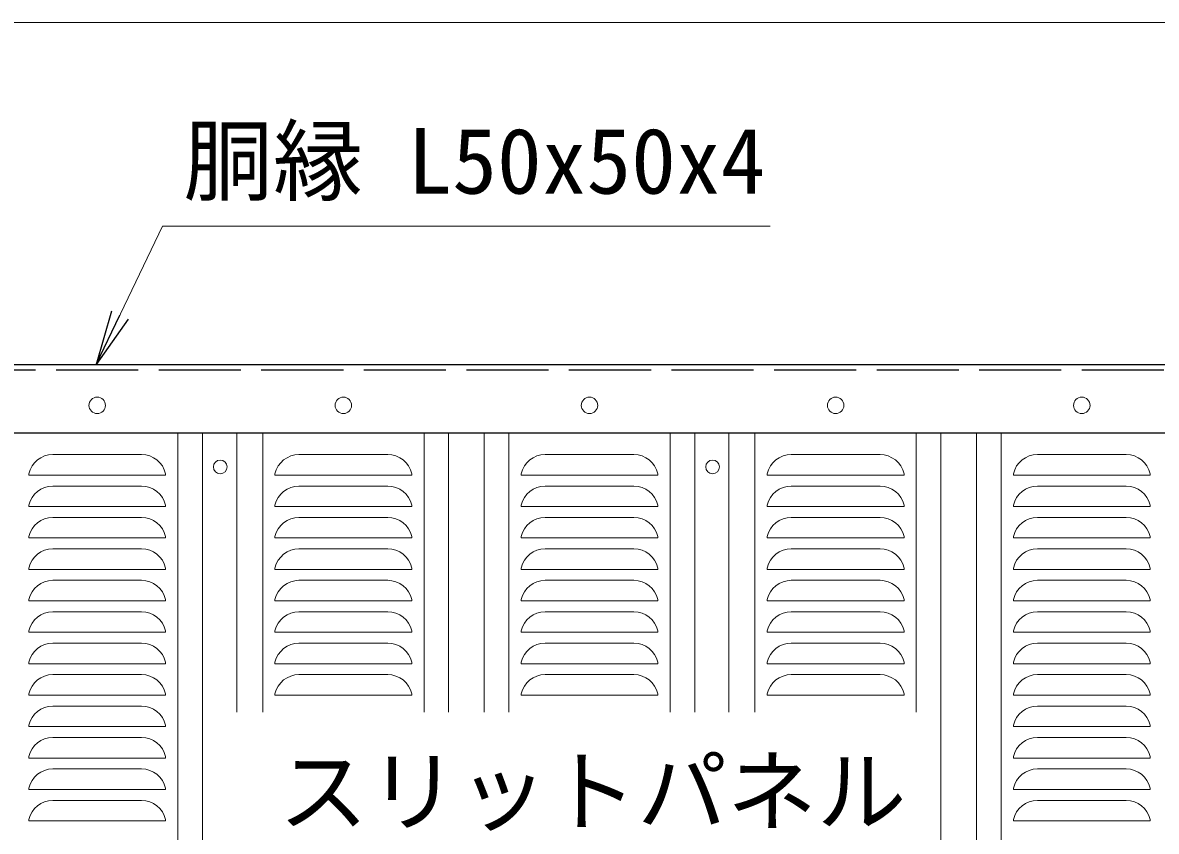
# Model space of a CAD drawing. Units: millimetres, scale not verified. Extents: x -4200 to 4200, y -2970 to 2970.
# Drawn here: x -2515 to -1686, y 801 to 1393 of the extents above; entities that cross this region are included whole.
import ezdxf
from ezdxf.enums import TextEntityAlignment as Align

# ---------------------------------------------------------------- set-up
doc = ezdxf.new("R2010")
doc.units = ezdxf.units.MM
doc.header["$LTSCALE"] = 10
doc.linetypes.add('DASHED', pattern=[7.5, 6, -1.5])
for name, color, linetype, lineweight in [('0-2_D-STR1', 1, 'Continuous', 25), ('0-3_D-STR3', 3, 'Continuous', 13), ('0-4_D-STR2', 7, 'Continuous', 13), ('0-5_D-STR-DIM', 7, 'Continuous', 13), ('0-6_0', 7, 'Continuous', 25), ('0-9_D-STR-TXT', 7, 'Continuous', 13)]:
    doc.layers.add(name, color=color, linetype=linetype, lineweight=lineweight)
doc.styles.add('ＭＳ ゴシック', font='')
doc.styles.get('ＭＳ ゴシック').set_extended_font_data('MS Gothic')

# ---------------------------------------------------------------- blocks, each defined once
blk = doc.blocks.new('_Open')
at = {"layer": '0-6_0'}
blk.add_line((-10, 1.667), (0, 0), dxfattribs=at)
blk.add_lwpolyline([(-10, -1.667), (0, 0), (-10, 0)], dxfattribs=at)

msp = doc.modelspace()

# ---------------------------------------------------------------- linework, layer by layer
at = {"layer": '0-2_D-STR1'}
for p, q in [((-3290.53, 1143.04), (-839.53, 1143.04)), ((-3240.53, 1093.04), (-839.53, 1093.04)), ((-3240.53, 1093.04), (-839.53, 1093.04))]:
    msp.add_line(p, q, dxfattribs=at)
at = {"layer": '0-2_D-STR1', "linetype": 'DASHED'}
msp.add_line((-3240.53, 1139.04), (-839.53, 1139.04), dxfattribs=at)
at = {"layer": '0-3_D-STR3'}
for centre, radius in [((-2460.53, 1113.04), 6), ((-2280.53, 1113.04), 6), ((-2100.53, 1113.04), 6), ((-1920.53, 1113.04), 6), ((-1740.53, 1113.04), 6), ((-2370.53, 1068.04), 5), ((-2010.53, 1068.04), 5)]:
    msp.add_circle(centre, radius, dxfattribs=at)
at = {"layer": '0-4_D-STR2'}
for p, q in [((-2401.53, 1093.04), (-2401.53, 333.04)), ((-2383.53, 1093.04), (-2383.53, 333.04)), ((-2358.53, 1093.04), (-2358.53, 888.61)), ((-2339.53, 1093.04), (-2339.53, 888.61)), ((-2221.53, 1093.04), (-2221.53, 888.61)), ((-2203.53, 1093.04), (-2203.53, 888.61)), ((-2177.53, 1093.04), (-2177.53, 888.61)), ((-2159.53, 1093.04), (-2159.53, 888.61)), ((-2041.53, 1093.04), (-2041.53, 888.61)), ((-2023.53, 1093.04), (-2023.53, 888.61)), ((-1998.53, 1093.04), (-1998.53, 888.61)), ((-1979.53, 1093.04), (-1979.53, 888.61)), ((-1861.53, 1093.04), (-1861.53, 888.61)), ((-1843.53, 1093.04), (-1843.53, 333.04)), ((-1817.53, 1093.04), (-1817.53, 333.04)), ((-1799.53, 1093.04), (-1799.53, 333.04)), ((-2428.08, 1077.04), (-2492.97, 1077.04)), ((-2248.08, 1077.04), (-2312.97, 1077.04)), ((-2068.08, 1077.04), (-2132.97, 1077.04)), ((-1888.08, 1077.04), (-1952.97, 1077.04)), ((-1708.08, 1077.04), (-1772.97, 1077.04)), ((-2510.53, 1063.04), (-2510.53, 1062.04)), ((-2510.53, 1063.03), (-2510.53, 1062.04)), ((-2410.53, 1062.04), (-2510.53, 1062.04)), ((-2410.53, 1063.04), (-2410.53, 1062.04)), ((-2330.53, 1063.04), (-2330.53, 1062.04)), ((-2330.53, 1062.04), (-2230.53, 1062.04)), ((-2230.53, 1063.04), (-2230.53, 1062.04)), ((-2230.53, 1063.03), (-2230.53, 1062.04)), ((-2150.53, 1063.04), (-2150.53, 1062.04)), ((-2150.53, 1063.03), (-2150.53, 1062.04)), ((-2050.53, 1062.04), (-2150.53, 1062.04)), ((-2050.53, 1063.04), (-2050.53, 1062.04)), ((-1970.53, 1063.04), (-1970.53, 1062.04)), ((-1970.53, 1062.04), (-1870.53, 1062.04)), ((-1870.53, 1063.04), (-1870.53, 1062.04)), ((-1870.53, 1063.03), (-1870.53, 1062.04)), ((-1790.53, 1063.04), (-1790.53, 1062.04)), ((-1790.53, 1063.03), (-1790.53, 1062.04)), ((-1690.53, 1062.04), (-1790.53, 1062.04)), ((-1690.53, 1063.04), (-1690.53, 1062.04)), ((-2428.08, 1054.04), (-2492.97, 1054.04)), ((-2312.97, 1054.04), (-2248.08, 1054.04)), ((-2068.08, 1054.04), (-2132.97, 1054.04)), ((-1952.97, 1054.04), (-1888.08, 1054.04)), ((-1708.08, 1054.04), (-1772.97, 1054.04)), ((-2510.53, 1040.04), (-2510.53, 1039.04)), ((-2510.53, 1040.03), (-2510.53, 1039.04)), ((-2410.53, 1039.04), (-2510.53, 1039.04)), ((-2410.53, 1040.04), (-2410.53, 1039.04)), ((-2330.53, 1040.04), (-2330.53, 1039.04)), ((-2330.53, 1039.04), (-2230.53, 1039.04)), ((-2230.53, 1040.04), (-2230.53, 1039.04)), ((-2230.53, 1040.03), (-2230.53, 1039.04)), ((-2150.53, 1040.04), (-2150.53, 1039.04)), ((-2150.53, 1040.03), (-2150.53, 1039.04)), ((-2050.53, 1039.04), (-2150.53, 1039.04)), ((-2050.53, 1040.04), (-2050.53, 1039.04)), ((-1970.53, 1040.04), (-1970.53, 1039.04)), ((-1970.53, 1039.04), (-1870.53, 1039.04)), ((-1870.53, 1040.04), (-1870.53, 1039.04)), ((-1870.53, 1040.03), (-1870.53, 1039.04)), ((-1790.53, 1040.04), (-1790.53, 1039.04)), ((-1790.53, 1040.03), (-1790.53, 1039.04)), ((-1690.53, 1039.04), (-1790.53, 1039.04)), ((-1690.53, 1040.04), (-1690.53, 1039.04)), ((-2428.08, 1031.04), (-2492.97, 1031.04)), ((-2248.08, 1031.04), (-2312.97, 1031.04)), ((-2068.08, 1031.04), (-2132.97, 1031.04)), ((-1888.08, 1031.04), (-1952.97, 1031.04)), ((-1708.08, 1031.04), (-1772.97, 1031.04)), ((-2510.53, 1017.04), (-2510.53, 1016.04)), ((-2510.53, 1017.03), (-2510.53, 1016.04)), ((-2410.53, 1016.04), (-2510.53, 1016.04)), ((-2410.53, 1017.04), (-2410.53, 1016.04)), ((-2330.53, 1017.04), (-2330.53, 1016.04)), ((-2330.53, 1016.04), (-2230.53, 1016.04)), ((-2230.53, 1017.04), (-2230.53, 1016.04)), ((-2230.53, 1017.03), (-2230.53, 1016.04)), ((-2150.53, 1017.04), (-2150.53, 1016.04)), ((-2150.53, 1017.03), (-2150.53, 1016.04)), ((-2050.53, 1016.04), (-2150.53, 1016.04)), ((-2050.53, 1017.04), (-2050.53, 1016.04)), ((-1970.53, 1017.04), (-1970.53, 1016.04)), ((-1970.53, 1016.04), (-1870.53, 1016.04)), ((-1870.53, 1017.04), (-1870.53, 1016.04)), ((-1870.53, 1017.03), (-1870.53, 1016.04)), ((-1790.53, 1017.04), (-1790.53, 1016.04)), ((-1790.53, 1017.03), (-1790.53, 1016.04)), ((-1690.53, 1016.04), (-1790.53, 1016.04)), ((-1690.53, 1017.04), (-1690.53, 1016.04)), ((-2428.08, 1008.04), (-2492.97, 1008.04)), ((-2312.97, 1008.04), (-2248.08, 1008.04)), ((-2068.08, 1008.04), (-2132.97, 1008.04)), ((-1952.97, 1008.04), (-1888.08, 1008.04)), ((-1708.08, 1008.04), (-1772.97, 1008.04)), ((-2510.53, 994.04), (-2510.53, 993.04)), ((-2510.53, 994.03), (-2510.53, 993.04)), ((-2410.53, 993.04), (-2510.53, 993.04)), ((-2410.53, 994.04), (-2410.53, 993.04)), ((-2330.53, 994.04), (-2330.53, 993.04)), ((-2330.53, 993.04), (-2230.53, 993.04)), ((-2230.53, 994.04), (-2230.53, 993.04)), ((-2230.53, 994.03), (-2230.53, 993.04)), ((-2150.53, 994.04), (-2150.53, 993.04)), ((-2150.53, 994.03), (-2150.53, 993.04)), ((-2050.53, 993.04), (-2150.53, 993.04)), ((-2050.53, 994.04), (-2050.53, 993.04)), ((-1970.53, 994.04), (-1970.53, 993.04)), ((-1970.53, 993.04), (-1870.53, 993.04)), ((-1870.53, 994.04), (-1870.53, 993.04)), ((-1870.53, 994.03), (-1870.53, 993.04)), ((-1790.53, 994.04), (-1790.53, 993.04)), ((-1790.53, 994.03), (-1790.53, 993.04)), ((-1690.53, 993.04), (-1790.53, 993.04)), ((-1690.53, 994.04), (-1690.53, 993.04)), ((-2428.08, 985.04), (-2492.97, 985.04)), ((-2248.08, 985.04), (-2312.97, 985.04)), ((-2068.08, 985.04), (-2132.97, 985.04)), ((-1888.08, 985.04), (-1952.97, 985.04)), ((-1708.08, 985.04), (-1772.97, 985.04)), ((-2510.53, 971.04), (-2510.53, 970.04)), ((-2510.53, 971.03), (-2510.53, 970.04)), ((-2410.53, 970.04), (-2510.53, 970.04)), ((-2410.53, 971.04), (-2410.53, 970.04)), ((-2330.53, 971.04), (-2330.53, 970.04)), ((-2330.53, 970.04), (-2230.53, 970.04)), ((-2230.53, 971.04), (-2230.53, 970.04)), ((-2230.53, 971.03), (-2230.53, 970.04)), ((-2150.53, 971.04), (-2150.53, 970.04)), ((-2150.53, 971.03), (-2150.53, 970.04)), ((-2050.53, 970.04), (-2150.53, 970.04)), ((-2050.53, 971.04), (-2050.53, 970.04)), ((-1970.53, 971.04), (-1970.53, 970.04)), ((-1970.53, 970.04), (-1870.53, 970.04)), ((-1870.53, 971.04), (-1870.53, 970.04)), ((-1870.53, 971.03), (-1870.53, 970.04)), ((-1790.53, 971.04), (-1790.53, 970.04)), ((-1790.53, 971.03), (-1790.53, 970.04)), ((-1690.53, 970.04), (-1790.53, 970.04)), ((-1690.53, 971.04), (-1690.53, 970.04)), ((-2428.08, 962.04), (-2492.97, 962.04)), ((-2312.97, 962.04), (-2248.08, 962.04)), ((-2068.08, 962.04), (-2132.97, 962.04)), ((-1952.97, 962.04), (-1888.08, 962.04)), ((-1708.08, 962.04), (-1772.97, 962.04)), ((-2510.53, 948.04), (-2510.53, 947.04)), ((-2510.53, 948.03), (-2510.53, 947.04)), ((-2410.53, 947.04), (-2510.53, 947.04)), ((-2410.53, 948.04), (-2410.53, 947.04)), ((-2330.53, 948.04), (-2330.53, 947.04)), ((-2330.53, 947.04), (-2230.53, 947.04)), ((-2230.53, 948.04), (-2230.53, 947.04)), ((-2230.53, 948.03), (-2230.53, 947.04)), ((-2150.53, 948.04), (-2150.53, 947.04)), ((-2150.53, 948.03), (-2150.53, 947.04)), ((-2050.53, 947.04), (-2150.53, 947.04)), ((-2050.53, 948.04), (-2050.53, 947.04)), ((-1970.53, 948.04), (-1970.53, 947.04)), ((-1970.53, 947.04), (-1870.53, 947.04)), ((-1870.53, 948.04), (-1870.53, 947.04)), ((-1870.53, 948.03), (-1870.53, 947.04)), ((-1790.53, 948.04), (-1790.53, 947.04)), ((-1790.53, 948.03), (-1790.53, 947.04)), ((-1690.53, 947.04), (-1790.53, 947.04)), ((-1690.53, 948.04), (-1690.53, 947.04)), ((-2428.08, 939.04), (-2492.97, 939.04)), ((-2248.08, 939.04), (-2312.97, 939.04)), ((-2068.08, 939.04), (-2132.97, 939.04)), ((-1888.08, 939.04), (-1952.97, 939.04)), ((-1708.08, 939.04), (-1772.97, 939.04)), ((-2510.53, 925.04), (-2510.53, 924.04)), ((-2510.53, 925.03), (-2510.53, 924.04)), ((-2410.53, 924.04), (-2510.53, 924.04)), ((-2410.53, 925.04), (-2410.53, 924.04)), ((-2330.53, 925.04), (-2330.53, 924.04)), ((-2330.53, 924.04), (-2230.53, 924.04)), ((-2230.53, 925.04), (-2230.53, 924.04)), ((-2230.53, 925.03), (-2230.53, 924.04)), ((-2150.53, 925.04), (-2150.53, 924.04)), ((-2150.53, 925.03), (-2150.53, 924.04)), ((-2050.53, 924.04), (-2150.53, 924.04)), ((-2050.53, 925.04), (-2050.53, 924.04)), ((-1970.53, 925.04), (-1970.53, 924.04)), ((-1970.53, 924.04), (-1870.53, 924.04)), ((-1870.53, 925.04), (-1870.53, 924.04)), ((-1870.53, 925.03), (-1870.53, 924.04)), ((-1790.53, 925.04), (-1790.53, 924.04)), ((-1790.53, 925.03), (-1790.53, 924.04)), ((-1690.53, 924.04), (-1790.53, 924.04)), ((-1690.53, 925.04), (-1690.53, 924.04)), ((-2428.08, 916.04), (-2492.97, 916.04)), ((-2312.97, 916.04), (-2248.08, 916.04)), ((-2068.08, 916.04), (-2132.97, 916.04)), ((-1952.97, 916.04), (-1888.08, 916.04)), ((-1708.08, 916.04), (-1772.97, 916.04)), ((-2510.53, 902.04), (-2510.53, 901.04)), ((-2510.53, 902.03), (-2510.53, 901.04)), ((-2410.53, 901.04), (-2510.53, 901.04)), ((-2410.53, 902.04), (-2410.53, 901.04)), ((-2330.53, 902.04), (-2330.53, 901.04)), ((-2330.53, 901.04), (-2230.53, 901.04)), ((-2230.53, 902.04), (-2230.53, 901.04)), ((-2230.53, 902.03), (-2230.53, 901.04)), ((-2150.53, 902.04), (-2150.53, 901.04)), ((-2150.53, 902.03), (-2150.53, 901.04)), ((-2050.53, 901.04), (-2150.53, 901.04)), ((-2050.53, 902.04), (-2050.53, 901.04)), ((-1970.53, 902.04), (-1970.53, 901.04)), ((-1970.53, 901.04), (-1870.53, 901.04)), ((-1870.53, 902.04), (-1870.53, 901.04)), ((-1870.53, 902.03), (-1870.53, 901.04)), ((-1790.53, 902.04), (-1790.53, 901.04)), ((-1790.53, 902.03), (-1790.53, 901.04)), ((-1690.53, 901.04), (-1790.53, 901.04)), ((-1690.53, 902.04), (-1690.53, 901.04)), ((-2428.08, 893.04), (-2492.97, 893.04)), ((-1708.08, 893.04), (-1772.97, 893.04)), ((-2510.53, 879.04), (-2510.53, 878.04)), ((-2510.53, 879.03), (-2510.53, 878.04)), ((-2410.53, 879.04), (-2410.53, 878.04)), ((-1790.53, 879.04), (-1790.53, 878.04)), ((-1790.53, 879.03), (-1790.53, 878.04)), ((-1690.53, 879.04), (-1690.53, 878.04)), ((-2410.53, 878.04), (-2510.53, 878.04)), ((-1690.53, 878.04), (-1790.53, 878.04)), ((-2428.08, 870.04), (-2492.97, 870.04)), ((-1708.08, 870.04), (-1772.97, 870.04)), ((-2510.53, 856.04), (-2510.53, 855.04)), ((-2510.53, 856.03), (-2510.53, 855.04)), ((-2410.53, 855.04), (-2510.53, 855.04)), ((-2410.53, 856.04), (-2410.53, 855.04)), ((-1790.53, 856.04), (-1790.53, 855.04)), ((-1790.53, 856.03), (-1790.53, 855.04)), ((-1690.53, 855.04), (-1790.53, 855.04)), ((-1690.53, 856.04), (-1690.53, 855.04)), ((-2428.08, 847.04), (-2492.97, 847.04)), ((-1708.08, 847.04), (-1772.97, 847.04)), ((-2510.53, 833.04), (-2510.53, 832.04)), ((-2510.53, 833.03), (-2510.53, 832.04)), ((-2410.53, 832.04), (-2510.53, 832.04)), ((-2410.53, 833.04), (-2410.53, 832.04)), ((-1790.53, 833.04), (-1790.53, 832.04)), ((-1790.53, 833.03), (-1790.53, 832.04)), ((-1690.53, 832.04), (-1790.53, 832.04)), ((-1690.53, 833.04), (-1690.53, 832.04)), ((-2428.08, 824.04), (-2492.97, 824.04)), ((-1708.08, 824.04), (-1772.97, 824.04)), ((-2510.53, 810.04), (-2510.53, 809.04)), ((-2510.53, 810.03), (-2510.53, 809.04)), ((-2410.53, 809.04), (-2510.53, 809.04)), ((-2410.53, 810.04), (-2410.53, 809.04)), ((-1790.53, 810.04), (-1790.53, 809.04)), ((-1790.53, 810.03), (-1790.53, 809.04)), ((-1690.53, 809.04), (-1790.53, 809.04)), ((-1690.53, 810.04), (-1690.53, 809.04))]:
    msp.add_line(p, q, dxfattribs=at)
for centre, start, end in [((-2492.97, 1059.04), 90, 167.16041), ((-2428.08, 1059.04), 12.83959, 90), ((-2312.97, 1059.04), 90, 167.16041), ((-2248.08, 1059.04), 12.83959, 90), ((-2132.97, 1059.04), 90, 167.16041), ((-2068.08, 1059.04), 12.83959, 90), ((-1952.97, 1059.04), 90, 167.16041), ((-1888.08, 1059.04), 12.83959, 90), ((-1772.97, 1059.04), 90, 167.16041), ((-1708.08, 1059.04), 12.83959, 90), ((-2492.97, 1036.04), 90, 167.16041), ((-2428.08, 1036.04), 12.83959, 90), ((-2312.97, 1036.04), 90, 167.16041), ((-2248.08, 1036.04), 12.83959, 90), ((-2132.97, 1036.04), 90, 167.16041), ((-2068.08, 1036.04), 12.83959, 90), ((-1952.97, 1036.04), 90, 167.16041), ((-1888.08, 1036.04), 12.83959, 90), ((-1772.97, 1036.04), 90, 167.16041), ((-1708.08, 1036.04), 12.83959, 90), ((-2492.97, 1013.04), 90, 167.16041), ((-2428.08, 1013.04), 12.83959, 90), ((-2312.97, 1013.04), 90, 167.16041), ((-2248.08, 1013.04), 12.83959, 90), ((-2132.97, 1013.04), 90, 167.16041), ((-2068.08, 1013.04), 12.83959, 90), ((-1952.97, 1013.04), 90, 167.16041), ((-1888.08, 1013.04), 12.83959, 90), ((-1772.97, 1013.04), 90, 167.16041), ((-1708.08, 1013.04), 12.83959, 90), ((-2492.97, 990.04), 90, 167.16041), ((-2428.08, 990.04), 12.83959, 90), ((-2312.97, 990.04), 90, 167.16041), ((-2248.08, 990.04), 12.83959, 90), ((-2132.97, 990.04), 90, 167.16041), ((-2068.08, 990.04), 12.83959, 90), ((-1952.97, 990.04), 90, 167.16041), ((-1888.08, 990.04), 12.83959, 90), ((-1772.97, 990.04), 90, 167.16041), ((-1708.08, 990.04), 12.83959, 90), ((-2492.97, 967.04), 90, 167.16041), ((-2428.08, 967.04), 12.83959, 90), ((-2312.97, 967.04), 90, 167.16041), ((-2248.08, 967.04), 12.83959, 90), ((-2132.97, 967.04), 90, 167.16041), ((-2068.08, 967.04), 12.83959, 90), ((-1952.97, 967.04), 90, 167.16041), ((-1888.08, 967.04), 12.83959, 90), ((-1772.97, 967.04), 90, 167.16041), ((-1708.08, 967.04), 12.83959, 90), ((-2492.97, 944.04), 90, 167.16041), ((-2428.08, 944.04), 12.83959, 90), ((-2312.97, 944.04), 90, 167.16041), ((-2248.08, 944.04), 12.83959, 90), ((-2132.97, 944.04), 90, 167.16041), ((-2068.08, 944.04), 12.83959, 90), ((-1952.97, 944.04), 90, 167.16041), ((-1888.08, 944.04), 12.83959, 90), ((-1772.97, 944.04), 90, 167.16041), ((-1708.08, 944.04), 12.83959, 90), ((-2492.97, 921.04), 90, 167.16041), ((-2428.08, 921.04), 12.83959, 90), ((-2312.97, 921.04), 90, 167.16041), ((-2248.08, 921.04), 12.83959, 90), ((-2132.97, 921.04), 90, 167.16041), ((-2068.08, 921.04), 12.83959, 90), ((-1952.97, 921.04), 90, 167.16041), ((-1888.08, 921.04), 12.83959, 90), ((-1772.97, 921.04), 90, 167.16041), ((-1708.08, 921.04), 12.83959, 90), ((-2492.97, 898.04), 90, 167.16041), ((-2428.08, 898.04), 12.83959, 90), ((-2312.97, 898.04), 90, 167.16041), ((-2248.08, 898.04), 12.83959, 90), ((-2132.97, 898.04), 90, 167.16041), ((-2068.08, 898.04), 12.83959, 90), ((-1952.97, 898.04), 90, 167.16041), ((-1888.08, 898.04), 12.83959, 90), ((-1772.97, 898.04), 90, 167.16041), ((-1708.08, 898.04), 12.83959, 90), ((-2492.97, 875.04), 90, 167.16041), ((-2428.08, 875.04), 12.83959, 90), ((-1772.97, 875.04), 90, 167.16041), ((-1708.08, 875.04), 12.83959, 90), ((-2492.97, 852.04), 90, 167.16041), ((-2428.08, 852.04), 12.83959, 90), ((-1772.97, 852.04), 90, 167.16041), ((-1708.08, 852.04), 12.83959, 90), ((-2492.97, 829.04), 90, 167.16041), ((-2428.08, 829.04), 12.83959, 90), ((-1772.97, 829.04), 90, 167.16041), ((-1708.08, 829.04), 12.83959, 90), ((-2492.97, 806.04), 90, 167.16041), ((-2428.08, 806.04), 12.83959, 90), ((-1772.97, 806.04), 90, 167.16041), ((-1708.08, 806.04), 12.83959, 90)]:
    msp.add_arc(centre, 18, start, end, dxfattribs=at)
at = {"layer": '0-5_D-STR-DIM'}
msp.add_line((-3050.53, 1393.04), (-1330.53, 1393.04), dxfattribs=at)
at = {"layer": '0-9_D-STR-TXT'}
msp.add_lwpolyline([(-1968.34, 1244.08), (-2412.72, 1244.08), (-2460.43, 1144.84)], dxfattribs=at)

# ---------------------------------------------------------------- block references
at = {"layer": '0-9_D-STR-TXT', "xscale": 4, "yscale": 4, "rotation": 244.3207}
msp.add_blockref('_Open', (-2461.3, 1143.04), dxfattribs=at)

# ---------------------------------------------------------------- texts
at = {"layer": '0-9_D-STR-TXT', "style": 'ＭＳ ゴシック'}
for s, p in [('胴縁 L50x50x4', (-2397.52, 1253.49)), ('スリットパネル', (-2327.94, 792.22))]:
    msp.add_text(s, height=48.09, dxfattribs=at).set_placement(p, align=Align.BOTTOM_LEFT)

doc.saveas('drawing.dxf')
